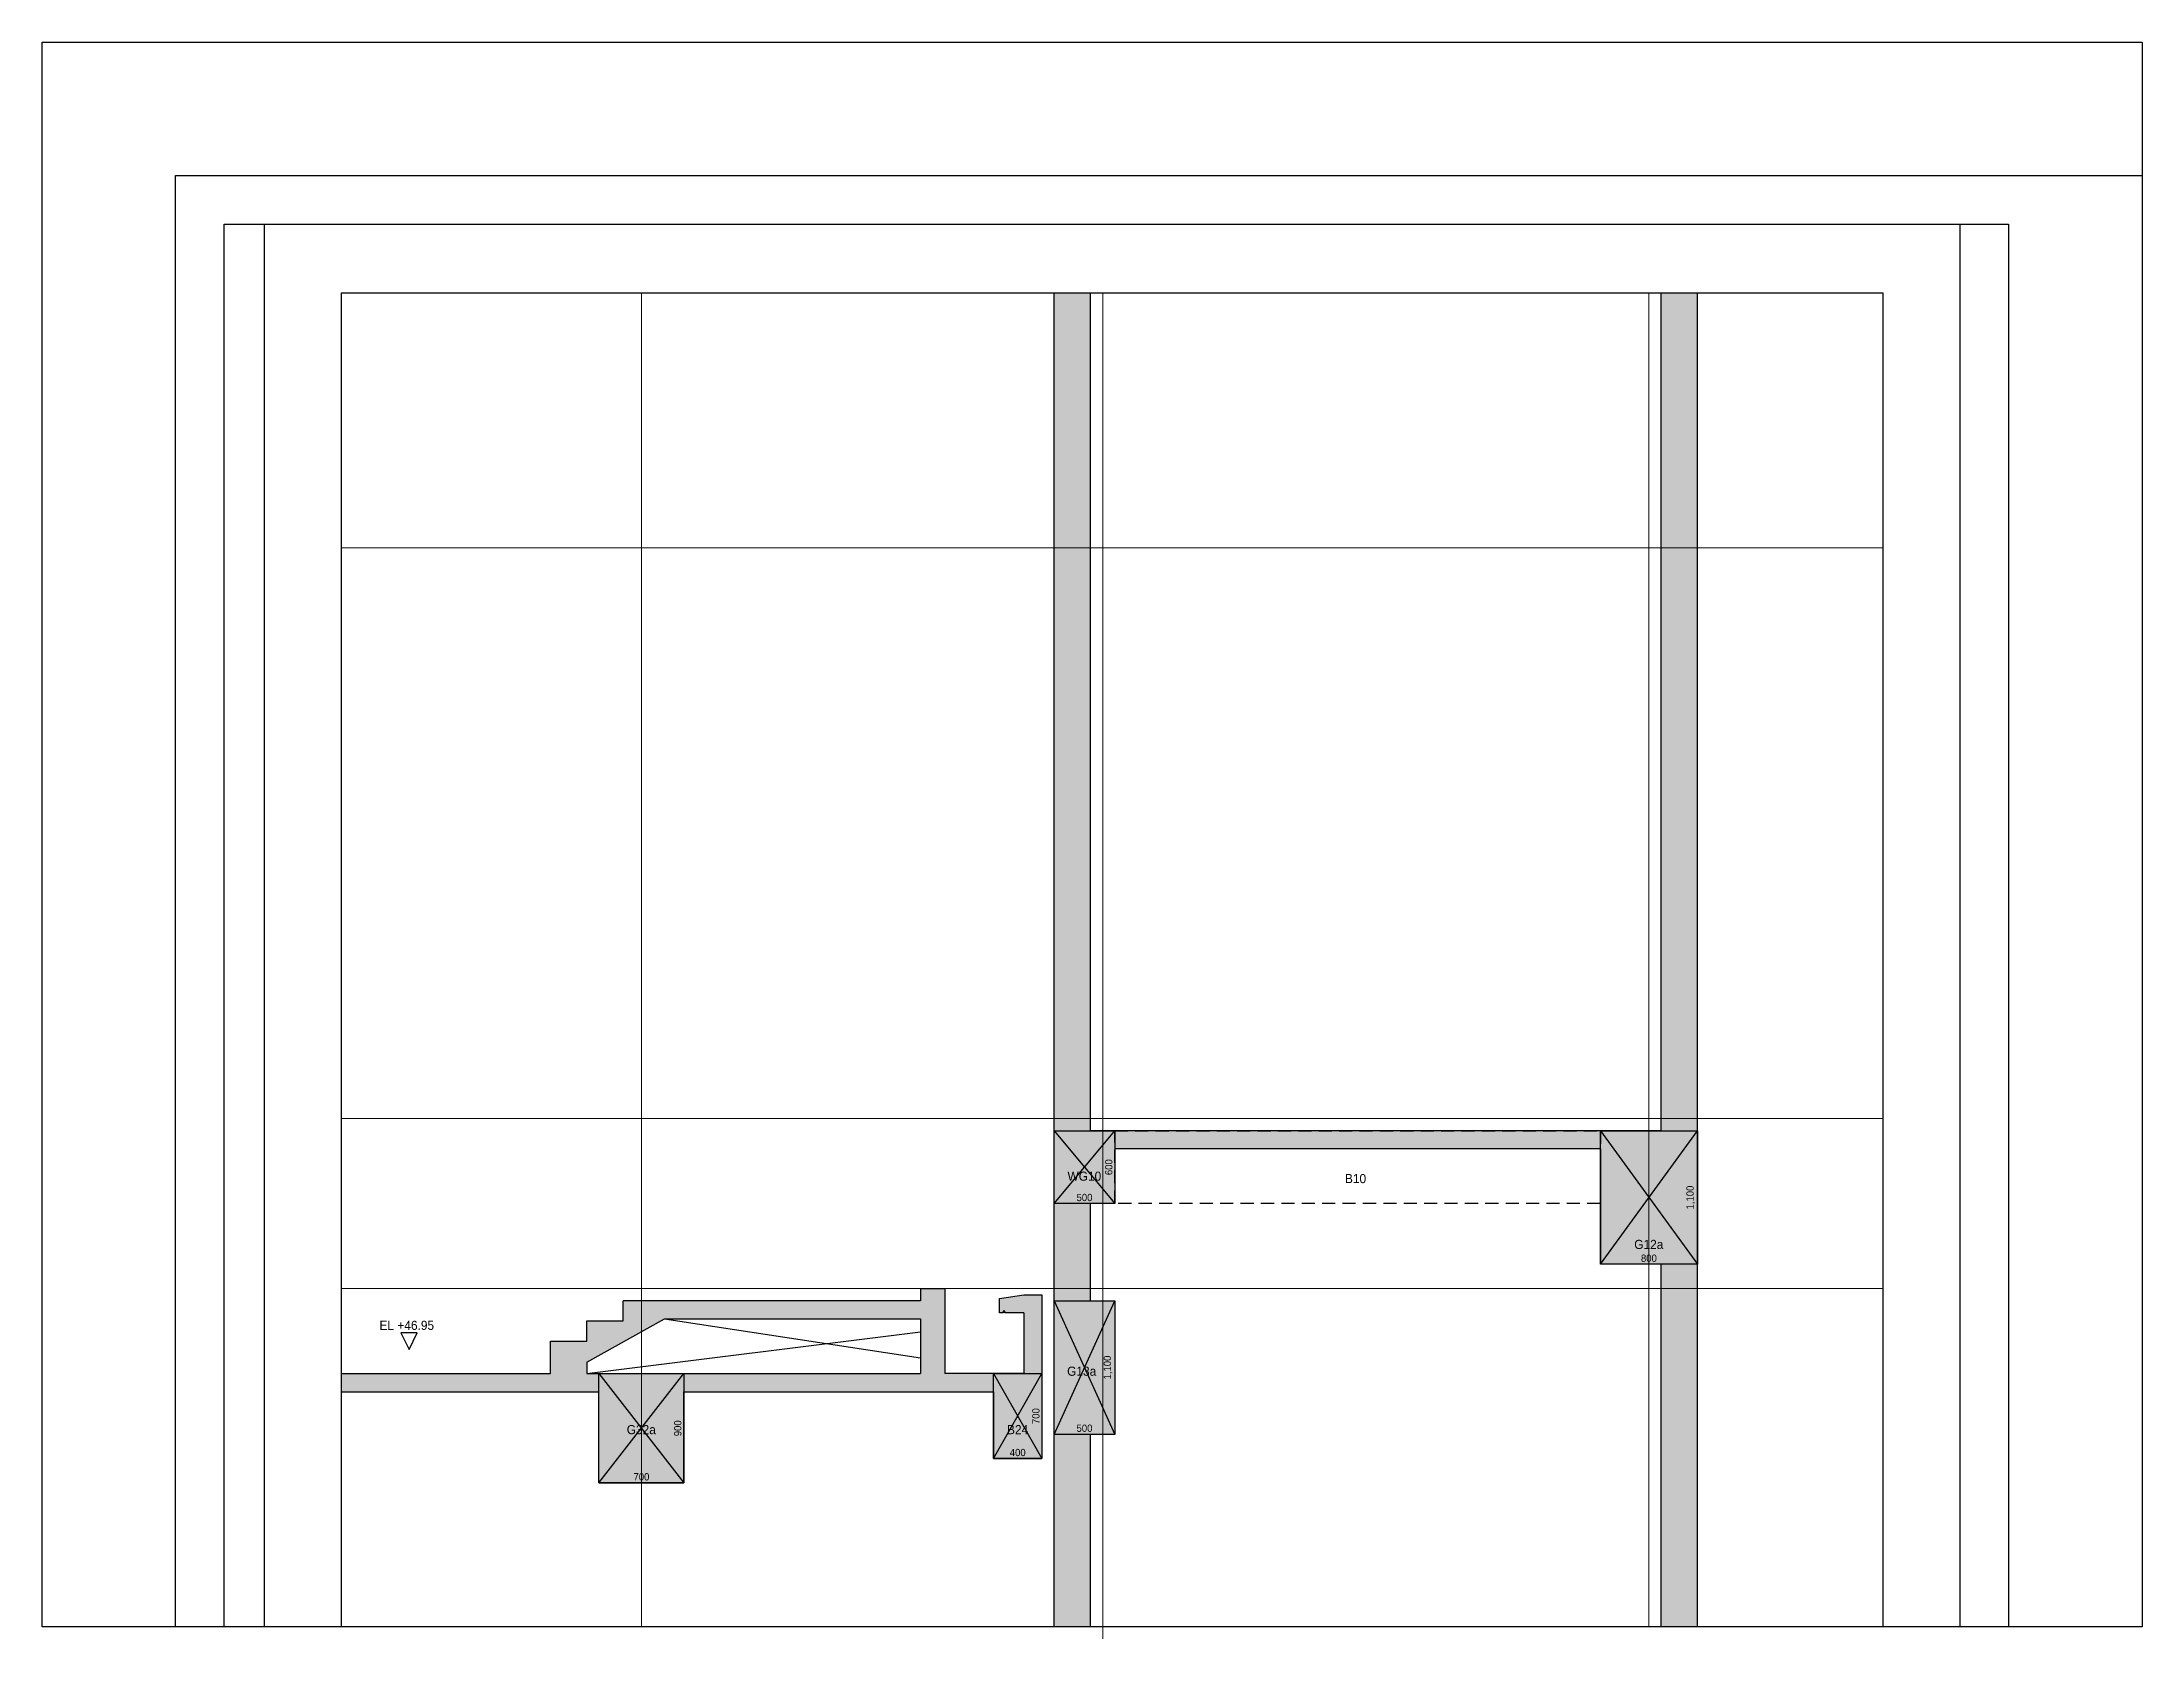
# Model space of a CAD drawing. Header units: millimetres. Extents: x 0 to 80242, y -11000 to 16050.
# Drawn here: x 45442 to 62742, y 2900 to 16050 of the extents above; entities that cross this region are included whole.
import ezdxf
from ezdxf.enums import TextEntityAlignment as Align

# ---------------------------------------------------------------- set-up
doc = ezdxf.new("R2010")
doc.units = ezdxf.units.MM
doc.header["$LTSCALE"] = 60
doc.linetypes.add('HID', pattern=[2.8, 1.8, -1])
doc.layers.get('Defpoints').update_dxf_attribs({"color": 161})
for name, color, linetype in [('A-CON', 2, 'Continuous'), ('OPEN', 1, 'HID'), ('구조SOLID', 253, 'Continuous')]:
    doc.layers.add(name, color=color, linetype=linetype)
doc.layers.add('AS-HIDLINE', color=205, linetype='Continuous', plot=False)
doc.layers.add('NOPLOT', color=191, linetype='Continuous', plot=False)
doc.layers.add('CEN', color=1, linetype='Continuous', lineweight=9)
doc.styles.add('Gdim', font='Dotum.ttf')
doc.styles.add('Gtx', font='Dotum.ttf')
doc.dimstyles.new('G-Xdim', dxfattribs={"dimscale": 30, "dimtxt": 2, "dimasz": 1, "dimexe": 1.2, "dimexo": 1.2, "dimgap": 0, "dimtad": 1, "dimdec": 1, "dimdsep": 46, "dimlunit": 6, "dimtxsty": 'Gdim', "dimcen": 1, "dimse1": 1, "dimse2": 1, "dimsd1": 1, "dimsd2": 1, "dimclrd": 1, "dimclre": 1, "dimclrt": 256, "dimadec": 0, "dimazin": 0, "dimtfac": 1, "dimtdec": 1, "dimtix": 1, "dimtmove": 2, "dimatfit": 1, "dimfxl": 0, "dimtolj": 1, "dimlwd": -1, "dimlwe": -1, "dimarcsym": 0})

# ---------------------------------------------------------------- blocks, each defined once
blk = doc.blocks.new('*D29')
at = {"layer": 'Defpoints', "color": 0, "linetype": 'Continuous', "transparency": 16777216}
for p in [(-500, -1100), (0, -1080), (0, -1100)]:
    blk.add_point(p, dxfattribs=at)
at = {"layer": 'AS-HIDLINE', "linetype": 'Continuous', "transparency": 16777216, "insert": (-250, -1050), "char_height": 60, "attachment_point": 5, "style": 'Gdim'}
blk.add_mtext('\\A1;500', dxfattribs=at)
blk = doc.blocks.new('*D30')
at = {"layer": 'Defpoints', "color": 0, "linetype": 'Continuous', "transparency": 16777216}
for p in [(0, 0), (-20, 0), (0, -1100)]:
    blk.add_point(p, dxfattribs=at)
at = {"layer": 'AS-HIDLINE', "linetype": 'Continuous', "transparency": 16777216, "insert": (-56, -550), "char_height": 60, "attachment_point": 5, "rotation": 90, "style": 'Gdim'}
blk.add_mtext('\\A1;1,100', dxfattribs=at)
blk = doc.blocks.new('*D38')
at = {"layer": 'Defpoints', "color": 0, "linetype": 'Continuous', "transparency": 16777216}
for p in [(-70, -680), (-470, -700), (-70, -700)]:
    blk.add_point(p, dxfattribs=at)
at = {"layer": 'AS-HIDLINE', "linetype": 'Continuous', "transparency": 16777216, "insert": (-270, -650), "char_height": 60, "attachment_point": 5, "style": 'Gdim'}
blk.add_mtext('\\A1;400', dxfattribs=at)
blk = doc.blocks.new('*D39')
at = {"layer": 'Defpoints', "color": 0, "linetype": 'Continuous', "transparency": 16777216}
for p in [(-70, 0), (-90, 0), (-70, -700)]:
    blk.add_point(p, dxfattribs=at)
at = {"layer": 'AS-HIDLINE', "linetype": 'Continuous', "transparency": 16777216, "insert": (-120, -350), "char_height": 60, "attachment_point": 5, "rotation": 90, "style": 'Gdim'}
blk.add_mtext('\\A1;700', dxfattribs=at)
blk = doc.blocks.new('*D41')
at = {"layer": 'Defpoints', "color": 0, "linetype": 'Continuous', "transparency": 16777216}
for p in [(-500, -600), (0, -580), (0, -600)]:
    blk.add_point(p, dxfattribs=at)
at = {"layer": 'AS-HIDLINE', "linetype": 'Continuous', "transparency": 16777216, "insert": (-250, -550), "char_height": 60, "attachment_point": 5, "style": 'Gdim'}
blk.add_mtext('\\A1;500', dxfattribs=at)
blk = doc.blocks.new('*D42')
at = {"layer": 'Defpoints', "color": 0, "linetype": 'Continuous', "transparency": 16777216}
for p in [(0, 0), (-20, 0), (0, -600)]:
    blk.add_point(p, dxfattribs=at)
at = {"layer": 'AS-HIDLINE', "linetype": 'Continuous', "transparency": 16777216, "insert": (-50, -300), "char_height": 60, "attachment_point": 5, "rotation": 90, "style": 'Gdim'}
blk.add_mtext('\\A1;600', dxfattribs=at)
blk = doc.blocks.new('*D26')
at = {"layer": 'Defpoints', "color": 0, "linetype": 'Continuous', "transparency": 16777216}
for p in [(-500, -1100), (300, -1080), (300, -1100)]:
    blk.add_point(p, dxfattribs=at)
at = {"layer": 'AS-HIDLINE', "linetype": 'Continuous', "transparency": 16777216, "insert": (-100, -1050), "char_height": 60, "attachment_point": 5, "style": 'Gdim'}
blk.add_mtext('\\A1;800', dxfattribs=at)
blk = doc.blocks.new('*D27')
at = {"layer": 'Defpoints', "color": 0, "linetype": 'Continuous', "transparency": 16777216}
for p in [(300, 0), (280, 0), (300, -1100)]:
    blk.add_point(p, dxfattribs=at)
at = {"layer": 'AS-HIDLINE', "linetype": 'Continuous', "transparency": 16777216, "insert": (244, -550), "char_height": 60, "attachment_point": 5, "rotation": 90, "style": 'Gdim'}
blk.add_mtext('\\A1;1,100', dxfattribs=at)
blk = doc.blocks.new('A$Cf63c77ce')
at = {"layer": 'NOPLOT'}
for points in [[(18950, -950), (18950, -14000), (1650, -14000), (1650, -950), (18950, -950)], [(2750, -14000), (2750, -2050), (18950, -2050)], [(3150, -14000), (3150, -2450), (17850, -2450), (17850, -14000)], [(4118, -14000), (4118, -3015), (16815, -3015), (16815, -14000)]]:
    blk.add_lwpolyline(points, dxfattribs=at)
blk.add_lwpolyline([(3483, -14000), (3483, -2450), (17450, -2450), (17450, -14000)], close=True, dxfattribs=at)
blk = doc.blocks.new('*D9')
at = {"layer": 'Defpoints', "color": 0, "linetype": 'Continuous', "transparency": 16777216}
for p in [(-700, -900), (0, -880), (0, -900)]:
    blk.add_point(p, dxfattribs=at)
at = {"layer": 'AS-HIDLINE', "linetype": 'Continuous', "transparency": 16777216, "insert": (-350, -850), "char_height": 60, "attachment_point": 5, "style": 'Gdim'}
blk.add_mtext('\\A1;700', dxfattribs=at)
blk = doc.blocks.new('*D10')
at = {"layer": 'Defpoints', "color": 0, "linetype": 'Continuous', "transparency": 16777216}
for p in [(0, 0), (-20, 0), (0, -900)]:
    blk.add_point(p, dxfattribs=at)
at = {"layer": 'AS-HIDLINE', "linetype": 'Continuous', "transparency": 16777216, "insert": (-50, -450), "char_height": 60, "attachment_point": 5, "rotation": 90, "style": 'Gdim'}
blk.add_mtext('\\A1;900', dxfattribs=at)
blk = doc.blocks.new('*U28')
at = {"layer": 'AS-HIDLINE', "linetype": 'Continuous'}
for p, q in [((-500, -1100), (0, 0)), ((-500, 0), (0, -1100))]:
    blk.add_line(p, q, dxfattribs=at)
blk.add_lwpolyline([(-500, -1100), (-500, 0), (0, 0), (0, -1100)], close=True, dxfattribs=at)
dim = blk.add_linear_dim(base=(-19.87, 0), p1=(0, -1100), p2=(0, 0), angle=90, dimstyle='G-Xdim', override={"dimtxsty": 'Gdim'}, dxfattribs=at)
dim.commit()
dim.dimension.update_dxf_attribs({"geometry": '*D30', "text_midpoint": (-55.69, -550)})
dim = blk.add_linear_dim(base=(0, -1080.06), p1=(-500, -1100), p2=(0, -1100), dimstyle='G-Xdim', override={"dimtxsty": 'Gdim'}, dxfattribs=at)
dim.commit()
dim.dimension.update_dxf_attribs({"geometry": '*D29', "text_midpoint": (-250, -1050.02)})
blk = doc.blocks.new('*U37')
at = {"layer": 'AS-HIDLINE', "linetype": 'Continuous'}
for p, q in [((-470.09, -700), (-70.09, 0)), ((-470.09, 0), (-70.09, -700))]:
    blk.add_line(p, q, dxfattribs=at)
blk.add_lwpolyline([(-470.09, -700), (-470.09, 0), (-70.09, 0), (-70.09, -700)], close=True, dxfattribs=at)
dim = blk.add_linear_dim(base=(-89.96, 0), p1=(-70.09, -700), p2=(-70.09, 0), angle=90, dimstyle='G-Xdim', override={"dimtxsty": 'Gdim'}, dxfattribs=at)
dim.commit()
dim.dimension.update_dxf_attribs({"geometry": '*D39', "text_midpoint": (-120.01, -350)})
dim = blk.add_linear_dim(base=(-70.09, -680.06), p1=(-470.09, -700), p2=(-70.09, -700), dimstyle='G-Xdim', override={"dimtxsty": 'Gdim'}, dxfattribs=at)
dim.commit()
dim.dimension.update_dxf_attribs({"geometry": '*D38', "text_midpoint": (-270.09, -650.02)})
blk = doc.blocks.new('*U40')
at = {"layer": 'AS-HIDLINE', "linetype": 'Continuous'}
for p, q in [((-500, -600), (0, 0)), ((-500, 0), (0, -600))]:
    blk.add_line(p, q, dxfattribs=at)
blk.add_lwpolyline([(-500, -600), (-500, 0), (0, 0), (0, -600)], close=True, dxfattribs=at)
dim = blk.add_linear_dim(base=(-19.87, 0), p1=(0, -600), p2=(0, 0), angle=90, dimstyle='G-Xdim', override={"dimtxsty": 'Gdim'}, dxfattribs=at)
dim.commit()
dim.dimension.update_dxf_attribs({"geometry": '*D42', "text_midpoint": (-49.91, -300)})
dim = blk.add_linear_dim(base=(0, -580.06), p1=(-500, -600), p2=(0, -600), dimstyle='G-Xdim', override={"dimtxsty": 'Gdim'}, dxfattribs=at)
dim.commit()
dim.dimension.update_dxf_attribs({"geometry": '*D41', "text_midpoint": (-250, -550.02)})
blk = doc.blocks.new('*U25')
at = {"layer": 'AS-HIDLINE', "linetype": 'Continuous'}
for p, q in [((-500, -1100), (300, 0)), ((-500, 0), (300, -1100))]:
    blk.add_line(p, q, dxfattribs=at)
blk.add_lwpolyline([(-500, -1100), (-500, 0), (300, 0), (300, -1100)], close=True, dxfattribs=at)
dim = blk.add_linear_dim(base=(280.13, 0), p1=(300, -1100), p2=(300, 0), angle=90, dimstyle='G-Xdim', override={"dimtxsty": 'Gdim'}, dxfattribs=at)
dim.commit()
dim.dimension.update_dxf_attribs({"geometry": '*D27', "text_midpoint": (244.31, -550)})
dim = blk.add_linear_dim(base=(300, -1080.06), p1=(-500, -1100), p2=(300, -1100), dimstyle='G-Xdim', override={"dimtxsty": 'Gdim'}, dxfattribs=at)
dim.commit()
dim.dimension.update_dxf_attribs({"geometry": '*D26', "text_midpoint": (-100, -1050.02)})
blk = doc.blocks.new('*U8')
at = {"layer": 'AS-HIDLINE', "linetype": 'Continuous'}
for p, q in [((-700, -900), (0, 0)), ((-700, 0), (0, -900))]:
    blk.add_line(p, q, dxfattribs=at)
blk.add_lwpolyline([(-700, -900), (-700, 0), (0, 0), (0, -900)], close=True, dxfattribs=at)
dim = blk.add_linear_dim(base=(-19.87, 0), p1=(0, -900), p2=(0, 0), angle=90, dimstyle='G-Xdim', override={"dimtxsty": 'Gdim'}, dxfattribs=at)
dim.commit()
dim.dimension.update_dxf_attribs({"geometry": '*D10', "text_midpoint": (-49.91, -450)})
dim = blk.add_linear_dim(base=(0, -880.06), p1=(-700, -900), p2=(0, -900), dimstyle='G-Xdim', override={"dimtxsty": 'Gdim'}, dxfattribs=at)
dim.commit()
dim.dimension.update_dxf_attribs({"geometry": '*D9', "text_midpoint": (-350, -850.02)})

msp = doc.modelspace()

# ---------------------------------------------------------------- hatches: boundary and pattern name
at = {"layer": '구조SOLID'}
h = msp.add_hatch(color=256, dxfattribs=at)
h.dxf.hatch_style = 1
h.paths.add_polyline_path([(50730, 4935), (53280, 4935), (53280, 4385), (53680, 4385), (53680, 5735), (53530, 5735), (53330, 5705), (53330, 5585), (53360, 5585), (53360, 5600), (53375, 5600), (53375, 5585), (53530, 5585), (53530, 5085), (52880, 5085), (52880, 5785), (52680, 5785), (52680, 5685), (50230, 5685), (50230, 5519), (49930, 5519), (49930, 5352), (49630, 5352), (49630, 5085), (47910, 5085), (47910, 4935), (50030, 4935), (50030, 4185), (50730, 4185)])
h.paths.add_polyline_path([(49930, 5085), (49930, 5180), (50569, 5535), (52680, 5535), (52680, 5085)], flags=16)
h.paths.add_polyline_path([(54280, 5685), (54080, 5685), (54080, 6485), (54280, 6485), (54280, 6935), (58280, 6935), (58280, 5985), (58780, 5985), (58780, 3000), (59080, 3000), (59080, 13985), (58780, 13985), (58780, 7085), (54080, 7085), (54080, 13985), (53780, 13985), (53780, 3000), (54080, 3000), (54080, 4585), (54280, 4585)])

# ---------------------------------------------------------------- linework, layer by layer
at = {"layer": 'A-CON'}
for p, q in [((53780, 3000), (53780, 13985)), ((54080, 7085), (54080, 13985)), ((58780, 7085), (58780, 13985)), ((59080, 3000), (59080, 13985)), ((58780, 7085), (54080, 7085)), ((58280, 6935), (54280, 6935)), ((54280, 6935), (54280, 6485)), ((58280, 6935), (58280, 5985)), ((54080, 5685), (54080, 6485)), ((54280, 6485), (54080, 6485)), ((58780, 5985), (58280, 5985)), ((58780, 3000), (58780, 5985)), ((52680, 5785), (52680, 5685)), ((52680, 5785, 0), (52880, 5785, 0)), ((52880, 5785), (52880, 5085)), ((53330, 5705), (53530, 5735)), ((53530, 5735), (53680, 5735)), ((53680, 5735), (53680, 4385)), ((50230, 5519), (50230, 5685)), ((52680, 5685), (50230, 5685)), ((53330, 5585), (53330, 5705)), ((53360, 5585), (53330, 5585)), ((53375, 5600), (53360, 5600)), ((53360, 5600), (53360, 5585)), ((53375, 5585), (53375, 5600)), ((53530, 5585), (53375, 5585)), ((53530, 5585), (53530, 5085)), ((54080, 5685), (54280, 5685)), ((54280, 5685), (54280, 4585)), ((49930, 5180), (50569, 5535)), ((49930, 5352), (49930, 5519)), ((49930, 5519), (50230, 5519)), ((50569, 5535), (52680, 5535)), ((52680, 5535), (52680, 5085)), ((49630, 5085), (49630, 5352)), ((49630, 5352), (49930, 5352)), ((47910, 5085), (49630, 5085)), ((49930, 5180), (49930, 5085)), ((49930, 5085), (52680, 5085)), ((53530, 5085), (52880, 5085)), ((47910, 4935), (50030, 4935)), ((50030, 4185), (50030, 4935)), ((50730, 4935), (53280, 4935)), ((50730, 4185), (50730, 4935)), ((53280, 4935), (53280, 4385)), ((54080, 3000), (54080, 4585)), ((54280, 4585), (54080, 4585)), ((53280, 4385), (53680, 4385)), ((50030, 4185), (50730, 4185))]:
    msp.add_line(p, q, dxfattribs=at)
at = {"layer": 'AS-HIDLINE', "linetype": 'HID'}
msp.add_lwpolyline([(54280, 7085), (58280, 7085), (58280, 6485), (54280, 6485)], close=True, dxfattribs=at)
at = {"layer": 'CEN'}
for p, q in [((50380, 13985), (50380, 3000)), ((54180, 13985), (54180, 2900)), ((58680, 13985), (58680, 3000)), ((47910, 11885), (60607, 11885)), ((47910, 7185), (60607, 7185)), ((47910, 5785), (60607, 5785))]:
    msp.add_line(p, q, dxfattribs=at)
at = {"layer": 'NOPLOT'}
msp.add_lwpolyline([(48466, 5285), (48533, 5420), (48398, 5420), (48466, 5285)], dxfattribs=at)
at = {"layer": 'OPEN', "linetype": 'Continuous'}
for p, q in [((49930, 5085), (52680, 5429)), ((50569, 5535), (52680, 5214))]:
    msp.add_line(p, q, dxfattribs=at)

# ---------------------------------------------------------------- block references
at = {"layer": 'AS-HIDLINE', "linetype": 'Continuous'}
for name, p in [('*U40', (54280, 7085)), ('*U25', (58780, 7085)), ('*U28', (54280, 5685)), ('*U8', (50730, 5085)), ('*U37', (53750, 5085))]:
    msp.add_blockref(name, p, dxfattribs=at)
at = {"layer": 'NOPLOT'}
msp.add_blockref('A$Cf63c77ce', (43792, 17000), dxfattribs=at)

# ---------------------------------------------------------------- texts
at = {"layer": 'AS-HIDLINE', "color": 1, "linetype": 'Continuous', "style": 'Gtx'}
for s, p in [('WG10', (54029, 6711)), ('B24', (53479, 4624))]:
    msp.add_text(s, height=75, dxfattribs=at).set_placement(p, align=Align.MIDDLE_CENTER)
at = {"layer": 'AS-HIDLINE', "linetype": 'Continuous'}
for s, style, p in [('B10', 'Gdim', (56263, 6691)), ('G12a', 'Gdim', (58679, 6149)), ('G13a', 'Gdim', (54007, 5105)), ('G32a', 'Gtx', (50379, 4624))]:
    msp.add_text(s, height=75, dxfattribs=dict(at, style=style)).set_placement(p, align=Align.MIDDLE_CENTER)
at = {"layer": 'NOPLOT', "linetype": 'Continuous', "style": 'Gdim'}
msp.add_text('EL +46.95', height=75, rotation=360, dxfattribs=at).set_placement((48222, 5445))

doc.saveas('drawing.dxf')
